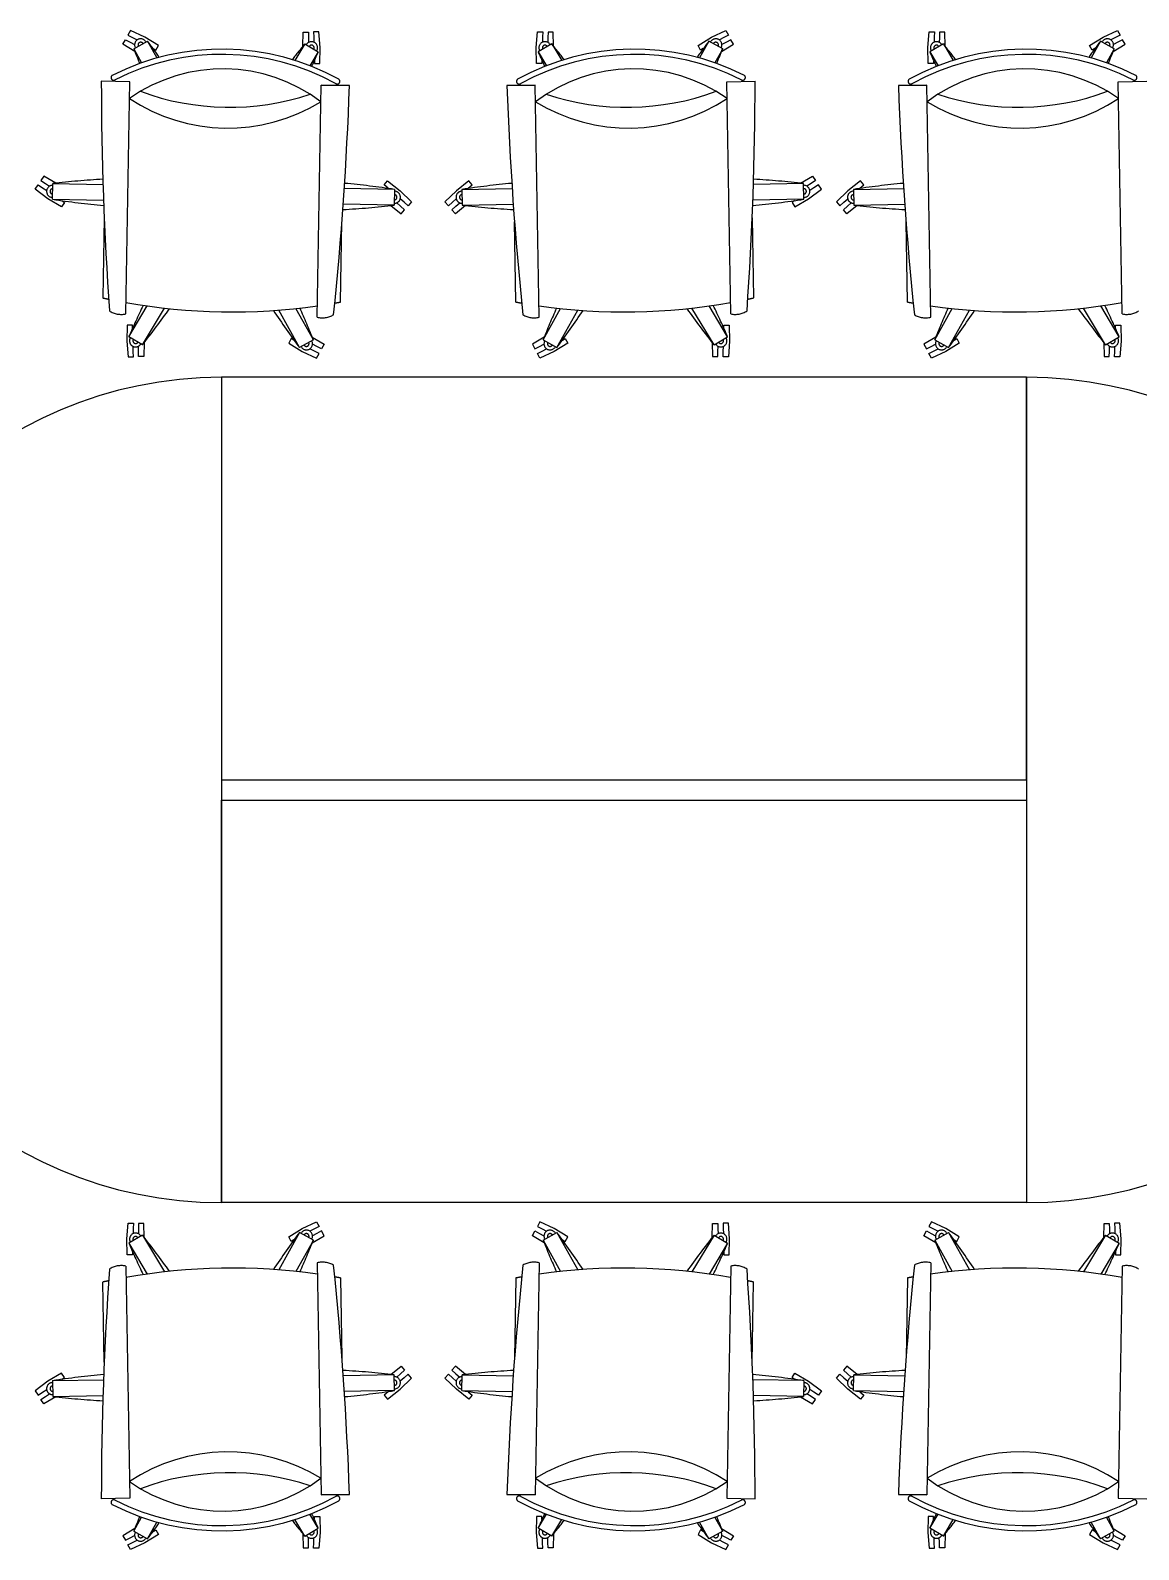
# Model space of a CAD drawing. Header units: metres. Extents: x 1905 to 1922.2, y 1773.7 to 1790.9.
# Drawn here: x 1914.313 to 1916.516, y 1775.184 to 1778.203 of the extents above; entities that cross this region are included whole.
import ezdxf

# ---------------------------------------------------------------- set-up
doc = ezdxf.new("R2010")
doc.units = ezdxf.units.M
doc.linetypes.add('ACAD_ISO10W100', pattern=[18.5, 12, -3, 0.5, -3])
doc.linetypes.add('DASHED', pattern=[70, 50, -20])
doc.layers.add('MEBEL', color=7, linetype='DASHED')

msp = doc.modelspace()

# ---------------------------------------------------------------- linework, layer by layer
at = {"layer": 'MEBEL', "color": 7, "linetype": 'ACAD_ISO10W100'}
for p, q in [((1914.4974, 1778.1751), (1914.5023, 1778.1843)), ((1914.5023, 1778.1843), (1914.5116, 1778.1793)), ((1914.5123, 1778.2028), (1914.5073, 1778.1936)), ((1914.5073, 1778.1936), (1914.5166, 1778.1886)), ((1914.5116, 1778.1793), (1914.5205, 1778.1745)), ((1914.5408, 1778.1892), (1914.5123, 1778.2028)), ((1914.5166, 1778.1886), (1914.5255, 1778.1838)), ((1914.5188, 1778.1663), (1914.5463, 1778.1816)), ((1914.5678, 1778.1729), (1914.5408, 1778.1892)), ((1914.5463, 1778.1816), (1914.565, 1778.148)), ((1914.8549, 1778.1716), (1914.8555, 1778.1992)), ((1914.8555, 1778.1992), (1914.866, 1778.1995)), ((1914.866, 1778.1995), (1914.8663, 1778.189)), ((1914.8663, 1778.189), (1914.8665, 1778.1789)), ((1914.8869, 1778.2001), (1914.8764, 1778.1998)), ((1914.8764, 1778.1998), (1914.8767, 1778.1893)), ((1914.8767, 1778.1893), (1914.877, 1778.1792)), ((1914.8894, 1778.1687), (1914.8869, 1778.2001)), ((1915.3189, 1778.1687), (1915.3213, 1778.2001)), ((1915.3213, 1778.2001), (1915.3318, 1778.1998)), ((1915.3315, 1778.1893), (1915.3313, 1778.1792)), ((1915.3318, 1778.1998), (1915.3315, 1778.1893)), ((1915.342, 1778.189), (1915.3417, 1778.1789)), ((1915.3423, 1778.1995), (1915.342, 1778.189)), ((1915.3528, 1778.1992), (1915.3423, 1778.1995)), ((1915.3534, 1778.1716), (1915.3528, 1778.1992)), ((1915.6405, 1778.1729), (1915.6675, 1778.1892)), ((1915.662, 1778.1816), (1915.6433, 1778.148)), ((1915.6895, 1778.1663), (1915.662, 1778.1816)), ((1915.6675, 1778.1892), (1915.696, 1778.2028)), ((1915.6917, 1778.1886), (1915.6828, 1778.1838)), ((1915.6967, 1778.1793), (1915.6878, 1778.1745)), ((1915.701, 1778.1936), (1915.6917, 1778.1886)), ((1915.696, 1778.2028), (1915.701, 1778.1936)), ((1915.7059, 1778.1843), (1915.6967, 1778.1793)), ((1915.7109, 1778.1751), (1915.7059, 1778.1843)), ((1916.0971, 1778.1687), (1916.0996, 1778.2001)), ((1916.0996, 1778.2001), (1916.1101, 1778.1998)), ((1916.1098, 1778.1893), (1916.1095, 1778.1792)), ((1916.1101, 1778.1998), (1916.1098, 1778.1893)), ((1916.1203, 1778.189), (1916.12, 1778.1789)), ((1916.1206, 1778.1995), (1916.1203, 1778.189)), ((1916.1311, 1778.1992), (1916.1206, 1778.1995)), ((1916.1317, 1778.1716), (1916.1311, 1778.1992)), ((1916.4188, 1778.1729), (1916.4458, 1778.1892)), ((1916.4402, 1778.1816), (1916.4216, 1778.148)), ((1916.4678, 1778.1663), (1916.4402, 1778.1816)), ((1916.4458, 1778.1892), (1916.4742, 1778.2028)), ((1916.47, 1778.1886), (1916.4611, 1778.1838)), ((1916.475, 1778.1793), (1916.466, 1778.1745)), ((1916.4792, 1778.1936), (1916.47, 1778.1886)), ((1916.4742, 1778.2028), (1916.4792, 1778.1936)), ((1916.4842, 1778.1843), (1916.475, 1778.1793)), ((1916.4892, 1778.1751), (1916.4842, 1778.1843)), ((1914.521, 1778.1608), (1914.4974, 1778.1751)), ((1914.5188, 1778.1663), (1914.5343, 1778.1383)), ((1914.5573, 1778.1666), (1914.5628, 1778.1636)), ((1914.5628, 1778.1636), (1914.5678, 1778.1729)), ((1914.8586, 1778.1763), (1914.8388, 1778.1433)), ((1914.8586, 1778.1763), (1914.8856, 1778.1601)), ((1914.8856, 1778.1601), (1914.8691, 1778.1326)), ((1914.8887, 1778.1371), (1914.8894, 1778.1687)), ((1915.3195, 1778.1371), (1915.3189, 1778.1687)), ((1915.3497, 1778.1763), (1915.3227, 1778.1601)), ((1915.3227, 1778.1601), (1915.3392, 1778.1326)), ((1915.3497, 1778.1763), (1915.3695, 1778.1433)), ((1915.6455, 1778.1636), (1915.6405, 1778.1729)), ((1915.6509, 1778.1666), (1915.6455, 1778.1636)), ((1915.6895, 1778.1663), (1915.674, 1778.1383)), ((1915.6873, 1778.1608), (1915.7109, 1778.1751)), ((1916.0978, 1778.1371), (1916.0971, 1778.1687)), ((1916.128, 1778.1763), (1916.1009, 1778.1601)), ((1916.1009, 1778.1601), (1916.1174, 1778.1326)), ((1916.128, 1778.1763), (1916.1478, 1778.1433)), ((1916.4238, 1778.1636), (1916.4188, 1778.1729)), ((1916.4292, 1778.1666), (1916.4238, 1778.1636)), ((1916.4678, 1778.1663), (1916.4522, 1778.1383)), ((1916.4655, 1778.1608), (1916.4892, 1778.1751)), ((1914.8781, 1778.143), (1914.8782, 1778.1368)), ((1914.8782, 1778.1368), (1914.8887, 1778.1371)), ((1915.33, 1778.1368), (1915.3195, 1778.1371)), ((1915.3302, 1778.143), (1915.33, 1778.1368)), ((1916.1083, 1778.1368), (1916.0978, 1778.1371)), ((1916.1085, 1778.143), (1916.1083, 1778.1368)), ((1914.5108, 1778.1008), (1914.4544, 1778.1017)), ((1914.5029, 1777.6394), (1914.5108, 1778.1008)), ((1914.8834, 1777.6328), (1914.8913, 1778.0942)), ((1914.8913, 1778.0942), (1914.9478, 1778.0933)), ((1914.9478, 1778.0933), (1914.8913, 1778.0942)), ((1915.317, 1778.0942), (1915.2605, 1778.0933)), ((1915.2605, 1778.0933), (1915.317, 1778.0942)), ((1915.3249, 1777.6328), (1915.317, 1778.0942)), ((1915.6975, 1778.1008), (1915.7539, 1778.1017)), ((1915.7054, 1777.6394), (1915.6975, 1778.1008)), ((1916.0952, 1778.0942), (1916.0388, 1778.0933)), ((1916.0388, 1778.0933), (1916.0952, 1778.0942)), ((1916.1031, 1777.6328), (1916.0952, 1778.0942)), ((1916.4758, 1778.1008), (1916.5322, 1778.1017)), ((1916.4837, 1777.6394), (1916.4758, 1778.1008)), ((1914.3402, 1777.9134), (1914.3344, 1777.9047)), ((1914.364, 1777.8993), (1914.3402, 1777.9134)), ((1915.8443, 1777.8993), (1915.8681, 1777.9134)), ((1915.8681, 1777.9134), (1915.8739, 1777.9047)), ((1914.3228, 1777.8872), (1914.3286, 1777.8959)), ((1914.3482, 1777.8684), (1914.3228, 1777.8872)), ((1914.3286, 1777.8959), (1914.3373, 1777.8901)), ((1914.3344, 1777.9047), (1914.3432, 1777.8988)), ((1914.3373, 1777.8901), (1914.3458, 1777.8845)), ((1914.3432, 1777.8988), (1914.3516, 1777.8932)), ((1914.3575, 1777.8671), (1914.358, 1777.8986)), ((1914.358, 1777.8986), (1914.4578, 1777.8969)), ((1915.0371, 1777.8869), (1914.9373, 1777.8887)), ((1915.0165, 1777.8959), (1915.0234, 1777.9038)), ((1915.0244, 1777.889), (1915.0165, 1777.8959)), ((1915.0234, 1777.9038), (1915.0482, 1777.8842)), ((1915.0247, 1777.8887), (1915.0244, 1777.889)), ((1915.0371, 1777.8869), (1915.0366, 1777.8554)), ((1915.0482, 1777.8842), (1915.0709, 1777.8624)), ((1915.1601, 1777.8842), (1915.1374, 1777.8624)), ((1915.1849, 1777.9038), (1915.1601, 1777.8842)), ((1915.1712, 1777.8869), (1915.2709, 1777.8887)), ((1915.1712, 1777.8869), (1915.1717, 1777.8554)), ((1915.1836, 1777.8887), (1915.1838, 1777.889)), ((1915.1838, 1777.889), (1915.1918, 1777.8959)), ((1915.1918, 1777.8959), (1915.1849, 1777.9038)), ((1915.8503, 1777.8986), (1915.7505, 1777.8969)), ((1915.8508, 1777.8671), (1915.8503, 1777.8986)), ((1915.8651, 1777.8988), (1915.8567, 1777.8932)), ((1915.8601, 1777.8684), (1915.8855, 1777.8872)), ((1915.8709, 1777.8901), (1915.8625, 1777.8845)), ((1915.8739, 1777.9047), (1915.8651, 1777.8988)), ((1915.8797, 1777.8959), (1915.8709, 1777.8901)), ((1915.8855, 1777.8872), (1915.8797, 1777.8959)), ((1915.9383, 1777.8842), (1915.9156, 1777.8624)), ((1915.9631, 1777.9038), (1915.9383, 1777.8842)), ((1915.9495, 1777.8869), (1916.0492, 1777.8887)), ((1915.9495, 1777.8869), (1915.95, 1777.8554)), ((1915.9619, 1777.8887), (1915.9621, 1777.889)), ((1915.9621, 1777.889), (1915.97, 1777.8959)), ((1915.97, 1777.8959), (1915.9631, 1777.9038)), ((1914.3753, 1777.8523), (1914.3482, 1777.8684)), ((1914.3575, 1777.8671), (1914.4588, 1777.8654)), ((1914.3811, 1777.861), (1914.3753, 1777.8523)), ((1914.3759, 1777.8645), (1914.3811, 1777.861)), ((1915.0366, 1777.8554), (1914.9352, 1777.8572)), ((1915.0298, 1777.8547), (1915.0502, 1777.8386)), ((1915.0492, 1777.8534), (1915.0416, 1777.8601)), ((1915.0561, 1777.8613), (1915.0485, 1777.868)), ((1915.0571, 1777.8465), (1915.0492, 1777.8534)), ((1915.064, 1777.8544), (1915.0561, 1777.8613)), ((1915.0709, 1777.8624), (1915.064, 1777.8544)), ((1915.1374, 1777.8624), (1915.1443, 1777.8544)), ((1915.1443, 1777.8544), (1915.1522, 1777.8613)), ((1915.1512, 1777.8465), (1915.1591, 1777.8534)), ((1915.1522, 1777.8613), (1915.1598, 1777.868)), ((1915.1785, 1777.8547), (1915.1581, 1777.8386)), ((1915.1591, 1777.8534), (1915.1667, 1777.8601)), ((1915.1717, 1777.8554), (1915.2731, 1777.8572)), ((1915.8508, 1777.8671), (1915.7495, 1777.8654)), ((1915.8324, 1777.8645), (1915.8272, 1777.861)), ((1915.8272, 1777.861), (1915.833, 1777.8523)), ((1915.833, 1777.8523), (1915.8601, 1777.8684)), ((1915.9156, 1777.8624), (1915.9225, 1777.8544)), ((1915.9225, 1777.8544), (1915.9305, 1777.8613)), ((1915.9294, 1777.8465), (1915.9374, 1777.8534)), ((1915.9305, 1777.8613), (1915.9381, 1777.868)), ((1915.9567, 1777.8547), (1915.9363, 1777.8386)), ((1915.9374, 1777.8534), (1915.945, 1777.8601)), ((1915.95, 1777.8554), (1916.0514, 1777.8572)), ((1914.4602, 1777.8304), (1914.4575, 1777.6711)), ((1914.9299, 1777.663), (1914.9326, 1777.8223)), ((1915.0502, 1777.8386), (1915.0571, 1777.8465)), ((1915.1581, 1777.8386), (1915.1512, 1777.8465)), ((1915.2784, 1777.663), (1915.2757, 1777.8223)), ((1915.7481, 1777.8304), (1915.7508, 1777.6711)), ((1915.9363, 1777.8386), (1915.9294, 1777.8465)), ((1916.0567, 1777.663), (1916.0539, 1777.8223)), ((1914.509, 1777.594), (1914.5457, 1777.6552)), ((1914.536, 1777.5778), (1914.5799, 1777.6509)), ((1914.8482, 1777.5724), (1914.8069, 1777.647)), ((1914.8758, 1777.5877), (1914.8411, 1777.6501)), ((1915.3325, 1777.5877), (1915.3671, 1777.6501)), ((1915.3601, 1777.5724), (1915.4014, 1777.647)), ((1915.6723, 1777.5778), (1915.6284, 1777.6509)), ((1915.6993, 1777.594), (1915.6626, 1777.6552)), ((1916.1108, 1777.5877), (1916.1454, 1777.6501)), ((1916.1383, 1777.5724), (1916.1797, 1777.647)), ((1916.4506, 1777.5778), (1916.4067, 1777.6509)), ((1916.4776, 1777.594), (1916.4408, 1777.6552)), ((1914.5058, 1777.6169), (1914.5052, 1777.5854)), ((1914.5163, 1777.6172), (1914.5058, 1777.6169)), ((1914.5165, 1777.6111), (1914.5163, 1777.6172)), ((1915.6918, 1777.6111), (1915.692, 1777.6172)), ((1915.692, 1777.6172), (1915.7025, 1777.6169)), ((1915.7025, 1777.6169), (1915.7031, 1777.5854)), ((1916.4701, 1777.6111), (1916.4702, 1777.6172)), ((1916.4702, 1777.6172), (1916.4807, 1777.6169)), ((1916.4807, 1777.6169), (1916.4814, 1777.5854)), ((1914.5052, 1777.5854), (1914.5076, 1777.554)), ((1914.536, 1777.5778), (1914.509, 1777.594)), ((1914.5283, 1777.565), (1914.528, 1777.5752)), ((1914.5397, 1777.5825), (1914.5391, 1777.5549)), ((1914.8318, 1777.5904), (1914.8268, 1777.5812)), ((1914.8268, 1777.5812), (1914.8538, 1777.5648)), ((1914.8372, 1777.5875), (1914.8318, 1777.5904)), ((1914.8758, 1777.5877), (1914.8482, 1777.5724)), ((1914.8736, 1777.5933), (1914.8972, 1777.579)), ((1914.883, 1777.5747), (1914.8741, 1777.5795)), ((1914.8972, 1777.579), (1914.8922, 1777.5697)), ((1915.3347, 1777.5933), (1915.3111, 1777.579)), ((1915.3111, 1777.579), (1915.3161, 1777.5697)), ((1915.3253, 1777.5747), (1915.3342, 1777.5795)), ((1915.3325, 1777.5877), (1915.3601, 1777.5724)), ((1915.3815, 1777.5812), (1915.3545, 1777.5648)), ((1915.3711, 1777.5875), (1915.3765, 1777.5904)), ((1915.3765, 1777.5904), (1915.3815, 1777.5812)), ((1915.6686, 1777.5825), (1915.6692, 1777.5549)), ((1915.6723, 1777.5778), (1915.6993, 1777.594)), ((1915.68, 1777.565), (1915.6803, 1777.5752)), ((1915.7031, 1777.5854), (1915.7007, 1777.554)), ((1916.113, 1777.5933), (1916.0893, 1777.579)), ((1916.0893, 1777.579), (1916.0943, 1777.5697)), ((1916.1036, 1777.5747), (1916.1125, 1777.5795)), ((1916.1108, 1777.5877), (1916.1383, 1777.5724)), ((1916.1597, 1777.5812), (1916.1328, 1777.5648)), ((1916.1493, 1777.5875), (1916.1548, 1777.5904)), ((1916.1548, 1777.5904), (1916.1597, 1777.5812)), ((1916.4469, 1777.5825), (1916.4474, 1777.5549)), ((1916.4506, 1777.5778), (1916.4776, 1777.594)), ((1916.4582, 1777.565), (1916.4585, 1777.5752)), ((1916.4814, 1777.5854), (1916.4789, 1777.554)), ((1914.5076, 1777.554), (1914.5181, 1777.5543)), ((1914.5178, 1777.5647), (1914.5175, 1777.5749)), ((1914.5181, 1777.5543), (1914.5178, 1777.5647)), ((1914.5286, 1777.5546), (1914.5283, 1777.565)), ((1914.5391, 1777.5549), (1914.5286, 1777.5546)), ((1914.8538, 1777.5648), (1914.8822, 1777.5512)), ((1914.878, 1777.5655), (1914.8691, 1777.5703)), ((1914.8872, 1777.5605), (1914.878, 1777.5655)), ((1914.8822, 1777.5512), (1914.8872, 1777.5605)), ((1914.8922, 1777.5697), (1914.883, 1777.5747)), ((1915.3161, 1777.5697), (1915.3253, 1777.5747)), ((1915.3211, 1777.5605), (1915.3303, 1777.5655)), ((1915.326, 1777.5512), (1915.3211, 1777.5605)), ((1915.3545, 1777.5648), (1915.326, 1777.5512)), ((1915.3303, 1777.5655), (1915.3392, 1777.5703)), ((1915.6692, 1777.5549), (1915.6797, 1777.5546)), ((1915.6797, 1777.5546), (1915.68, 1777.565)), ((1915.6902, 1777.5543), (1915.6905, 1777.5647)), ((1915.7007, 1777.554), (1915.6902, 1777.5543)), ((1915.6905, 1777.5647), (1915.6908, 1777.5749)), ((1916.0943, 1777.5697), (1916.1036, 1777.5747)), ((1916.0993, 1777.5605), (1916.1086, 1777.5655)), ((1916.1043, 1777.5512), (1916.0993, 1777.5605)), ((1916.1328, 1777.5648), (1916.1043, 1777.5512)), ((1916.1086, 1777.5655), (1916.1175, 1777.5703)), ((1916.4474, 1777.5549), (1916.4579, 1777.5546)), ((1916.4579, 1777.5546), (1916.4582, 1777.565)), ((1916.4684, 1777.5543), (1916.4687, 1777.5647)), ((1916.4789, 1777.554), (1916.4684, 1777.5543)), ((1916.4687, 1777.5647), (1916.469, 1777.5749)), ((1914.5052, 1775.8014), (1914.5076, 1775.8328)), ((1914.5076, 1775.8328), (1914.5181, 1775.8325)), ((1914.5181, 1775.8325), (1914.5178, 1775.822)), ((1914.5286, 1775.8322), (1914.5283, 1775.8217)), ((1914.5391, 1775.8319), (1914.5286, 1775.8322)), ((1914.5397, 1775.8043), (1914.5391, 1775.8319)), ((1914.8538, 1775.822), (1914.8822, 1775.8356)), ((1914.8872, 1775.8263), (1914.878, 1775.8213)), ((1914.8822, 1775.8356), (1914.8872, 1775.8263)), ((1915.326, 1775.8356), (1915.3211, 1775.8263)), ((1915.3211, 1775.8263), (1915.3303, 1775.8213)), ((1915.3545, 1775.822), (1915.326, 1775.8356)), ((1915.6686, 1775.8043), (1915.6692, 1775.8319)), ((1915.6692, 1775.8319), (1915.6797, 1775.8322)), ((1915.6797, 1775.8322), (1915.68, 1775.8217)), ((1915.7007, 1775.8328), (1915.6902, 1775.8325)), ((1915.6902, 1775.8325), (1915.6905, 1775.822)), ((1915.7031, 1775.8014), (1915.7007, 1775.8328)), ((1916.1043, 1775.8356), (1916.0993, 1775.8263)), ((1916.0993, 1775.8263), (1916.1086, 1775.8213)), ((1916.1328, 1775.822), (1916.1043, 1775.8356)), ((1916.4469, 1775.8043), (1916.4474, 1775.8319)), ((1916.4474, 1775.8319), (1916.4579, 1775.8322)), ((1916.4579, 1775.8322), (1916.4582, 1775.8217)), ((1916.4789, 1775.8328), (1916.4684, 1775.8325)), ((1916.4684, 1775.8325), (1916.4687, 1775.822)), ((1916.4814, 1775.8014), (1916.4789, 1775.8328)), ((1914.5058, 1775.7699), (1914.5052, 1775.8014)), ((1914.536, 1775.809), (1914.509, 1775.7928)), ((1914.5178, 1775.822), (1914.5175, 1775.8119)), ((1914.5283, 1775.8217), (1914.528, 1775.8116)), ((1914.536, 1775.809), (1914.5799, 1775.7359)), ((1914.8482, 1775.8144), (1914.8069, 1775.7398)), ((1914.8268, 1775.8056), (1914.8538, 1775.822)), ((1914.8318, 1775.7964), (1914.8268, 1775.8056)), ((1914.8372, 1775.7993), (1914.8318, 1775.7964)), ((1914.8758, 1775.7991), (1914.8411, 1775.7367)), ((1914.8758, 1775.7991), (1914.8482, 1775.8144)), ((1914.878, 1775.8213), (1914.8691, 1775.8165)), ((1914.8736, 1775.7935), (1914.8972, 1775.8078)), ((1914.883, 1775.8121), (1914.8741, 1775.8073)), ((1914.8922, 1775.8171), (1914.883, 1775.8121)), ((1914.8972, 1775.8078), (1914.8922, 1775.8171)), ((1915.3111, 1775.8078), (1915.3161, 1775.8171)), ((1915.3347, 1775.7935), (1915.3111, 1775.8078)), ((1915.3161, 1775.8171), (1915.3253, 1775.8121)), ((1915.3253, 1775.8121), (1915.3342, 1775.8073)), ((1915.3303, 1775.8213), (1915.3392, 1775.8165)), ((1915.3325, 1775.7991), (1915.3601, 1775.8144)), ((1915.3325, 1775.7991), (1915.3671, 1775.7367)), ((1915.3815, 1775.8056), (1915.3545, 1775.822)), ((1915.3601, 1775.8144), (1915.4014, 1775.7398)), ((1915.3711, 1775.7993), (1915.3765, 1775.7964)), ((1915.3765, 1775.7964), (1915.3815, 1775.8056)), ((1915.6723, 1775.809), (1915.6284, 1775.7359)), ((1915.6723, 1775.809), (1915.6993, 1775.7928)), ((1915.68, 1775.8217), (1915.6803, 1775.8116)), ((1915.6905, 1775.822), (1915.6908, 1775.8119)), ((1915.7025, 1775.7699), (1915.7031, 1775.8014)), ((1916.0893, 1775.8078), (1916.0943, 1775.8171)), ((1916.113, 1775.7935), (1916.0893, 1775.8078)), ((1916.0943, 1775.8171), (1916.1036, 1775.8121)), ((1916.1036, 1775.8121), (1916.1125, 1775.8073)), ((1916.1086, 1775.8213), (1916.1175, 1775.8165)), ((1916.1108, 1775.7991), (1916.1383, 1775.8144)), ((1916.1108, 1775.7991), (1916.1454, 1775.7367)), ((1916.1597, 1775.8056), (1916.1328, 1775.822)), ((1916.1383, 1775.8144), (1916.1797, 1775.7398)), ((1916.1493, 1775.7993), (1916.1548, 1775.7964)), ((1916.1548, 1775.7964), (1916.1597, 1775.8056)), ((1916.4506, 1775.809), (1916.4067, 1775.7359)), ((1916.4506, 1775.809), (1916.4776, 1775.7928)), ((1916.4582, 1775.8217), (1916.4585, 1775.8116)), ((1916.4687, 1775.822), (1916.469, 1775.8119)), ((1916.4807, 1775.7699), (1916.4814, 1775.8014)), ((1914.5163, 1775.7696), (1914.5058, 1775.7699)), ((1914.509, 1775.7928), (1914.5457, 1775.7316)), ((1914.5165, 1775.7757), (1914.5163, 1775.7696)), ((1915.6993, 1775.7928), (1915.6626, 1775.7316)), ((1915.6918, 1775.7757), (1915.692, 1775.7696)), ((1915.692, 1775.7696), (1915.7025, 1775.7699)), ((1916.4776, 1775.7928), (1916.4408, 1775.7316)), ((1916.4701, 1775.7757), (1916.4702, 1775.7696)), ((1916.4702, 1775.7696), (1916.4807, 1775.7699)), ((1914.5029, 1775.7474), (1914.5108, 1775.286)), ((1914.8834, 1775.754), (1914.8913, 1775.2926)), ((1915.3249, 1775.754), (1915.317, 1775.2926)), ((1915.7054, 1775.7474), (1915.6975, 1775.286)), ((1916.1031, 1775.754), (1916.0952, 1775.2926)), ((1916.4837, 1775.7474), (1916.4758, 1775.286)), ((1914.4602, 1775.5564), (1914.4575, 1775.7157)), ((1914.9299, 1775.7238), (1914.9326, 1775.5645)), ((1915.2784, 1775.7238), (1915.2757, 1775.5645)), ((1915.7481, 1775.5564), (1915.7508, 1775.7157)), ((1916.0567, 1775.7238), (1916.0539, 1775.5645)), ((1914.3753, 1775.5345), (1914.3482, 1775.5184)), ((1914.3811, 1775.5258), (1914.3753, 1775.5345)), ((1914.3759, 1775.5223), (1914.3811, 1775.5258)), ((1915.0366, 1775.5313), (1914.9352, 1775.5296)), ((1915.0298, 1775.5321), (1915.0502, 1775.5482)), ((1915.0371, 1775.4999), (1915.0366, 1775.5313)), ((1915.0492, 1775.5334), (1915.0416, 1775.5267)), ((1915.0482, 1775.5025), (1915.0709, 1775.5244)), ((1915.0561, 1775.5254), (1915.0485, 1775.5188)), ((1915.0571, 1775.5403), (1915.0492, 1775.5334)), ((1915.0502, 1775.5482), (1915.0571, 1775.5403)), ((1915.064, 1775.5323), (1915.0561, 1775.5254)), ((1915.0709, 1775.5244), (1915.064, 1775.5323)), ((1915.1374, 1775.5244), (1915.1443, 1775.5323)), ((1915.1601, 1775.5025), (1915.1374, 1775.5244)), ((1915.1443, 1775.5323), (1915.1522, 1775.5254)), ((1915.1581, 1775.5482), (1915.1512, 1775.5403)), ((1915.1512, 1775.5403), (1915.1591, 1775.5334)), ((1915.1522, 1775.5254), (1915.1598, 1775.5188)), ((1915.1785, 1775.5321), (1915.1581, 1775.5482)), ((1915.1591, 1775.5334), (1915.1667, 1775.5267)), ((1915.1712, 1775.4999), (1915.1717, 1775.5313)), ((1915.1717, 1775.5313), (1915.2731, 1775.5296)), ((1915.8272, 1775.5258), (1915.833, 1775.5345)), ((1915.8324, 1775.5223), (1915.8272, 1775.5258)), ((1915.833, 1775.5345), (1915.8601, 1775.5184)), ((1915.9156, 1775.5244), (1915.9225, 1775.5323)), ((1915.9383, 1775.5025), (1915.9156, 1775.5244)), ((1915.9225, 1775.5323), (1915.9305, 1775.5254)), ((1915.9363, 1775.5482), (1915.9294, 1775.5403)), ((1915.9294, 1775.5403), (1915.9374, 1775.5334)), ((1915.9305, 1775.5254), (1915.9381, 1775.5188)), ((1915.9567, 1775.5321), (1915.9363, 1775.5482)), ((1915.9374, 1775.5334), (1915.945, 1775.5267)), ((1915.9495, 1775.4999), (1915.95, 1775.5313)), ((1915.95, 1775.5313), (1916.0514, 1775.5296)), ((1914.3482, 1775.5184), (1914.3228, 1775.4996)), ((1914.3228, 1775.4996), (1914.3286, 1775.4909)), ((1914.3286, 1775.4909), (1914.3373, 1775.4967)), ((1914.3373, 1775.4967), (1914.3458, 1775.5023)), ((1914.3432, 1775.488), (1914.3516, 1775.4936)), ((1914.3575, 1775.5197), (1914.4588, 1775.5214)), ((1914.3575, 1775.5197), (1914.358, 1775.4882)), ((1915.0371, 1775.4999), (1914.9373, 1775.4981)), ((1915.0244, 1775.4978), (1915.0165, 1775.4909)), ((1915.0234, 1775.483), (1915.0482, 1775.5025)), ((1915.0247, 1775.4981), (1915.0244, 1775.4978)), ((1915.1849, 1775.483), (1915.1601, 1775.5025)), ((1915.1712, 1775.4999), (1915.2709, 1775.4981)), ((1915.1836, 1775.4981), (1915.1838, 1775.4978)), ((1915.1838, 1775.4978), (1915.1918, 1775.4909)), ((1915.8508, 1775.5197), (1915.7495, 1775.5214)), ((1915.8508, 1775.5197), (1915.8503, 1775.4882)), ((1915.8651, 1775.488), (1915.8567, 1775.4936)), ((1915.8601, 1775.5184), (1915.8855, 1775.4996)), ((1915.8709, 1775.4967), (1915.8625, 1775.5023)), ((1915.8797, 1775.4909), (1915.8709, 1775.4967)), ((1915.8855, 1775.4996), (1915.8797, 1775.4909)), ((1915.9631, 1775.483), (1915.9383, 1775.5025)), ((1915.9495, 1775.4999), (1916.0492, 1775.4981)), ((1915.9619, 1775.4981), (1915.9621, 1775.4978)), ((1915.9621, 1775.4978), (1915.97, 1775.4909)), ((1914.3344, 1775.4821), (1914.3432, 1775.488)), ((1914.3402, 1775.4734), (1914.3344, 1775.4821)), ((1914.364, 1775.4875), (1914.3402, 1775.4734)), ((1914.358, 1775.4882), (1914.4578, 1775.4899)), ((1915.0165, 1775.4909), (1915.0234, 1775.483)), ((1915.1918, 1775.4909), (1915.1849, 1775.483)), ((1915.8503, 1775.4882), (1915.7505, 1775.4899)), ((1915.8443, 1775.4875), (1915.8681, 1775.4734)), ((1915.8739, 1775.4821), (1915.8651, 1775.488)), ((1915.8681, 1775.4734), (1915.8739, 1775.4821)), ((1915.97, 1775.4909), (1915.9631, 1775.483)), ((1914.5108, 1775.286), (1914.4544, 1775.2851)), ((1914.8913, 1775.2926), (1914.9478, 1775.2935)), ((1914.9478, 1775.2935), (1914.8913, 1775.2926)), ((1915.317, 1775.2926), (1915.2605, 1775.2935)), ((1915.2605, 1775.2935), (1915.317, 1775.2926)), ((1915.6975, 1775.286), (1915.7539, 1775.2851)), ((1916.0952, 1775.2926), (1916.0388, 1775.2935)), ((1916.0388, 1775.2935), (1916.0952, 1775.2926)), ((1916.4758, 1775.286), (1916.5322, 1775.2851)), ((1914.8856, 1775.2267), (1914.8691, 1775.2542)), ((1915.3227, 1775.2267), (1915.3392, 1775.2542)), ((1916.1009, 1775.2267), (1916.1174, 1775.2542)), ((1914.521, 1775.226), (1914.4974, 1775.2117)), ((1914.5188, 1775.2204), (1914.5343, 1775.2484)), ((1914.5463, 1775.2052), (1914.565, 1775.2388)), ((1914.5573, 1775.2202), (1914.5628, 1775.2232)), ((1914.5628, 1775.2232), (1914.5678, 1775.2139)), ((1914.8586, 1775.2105), (1914.8388, 1775.2435)), ((1914.8586, 1775.2105), (1914.8856, 1775.2267)), ((1914.8781, 1775.2438), (1914.8782, 1775.25)), ((1914.8782, 1775.25), (1914.8887, 1775.2497)), ((1914.8887, 1775.2497), (1914.8894, 1775.2181)), ((1915.3195, 1775.2497), (1915.3189, 1775.2181)), ((1915.33, 1775.25), (1915.3195, 1775.2497)), ((1915.3497, 1775.2105), (1915.3227, 1775.2267)), ((1915.3302, 1775.2438), (1915.33, 1775.25)), ((1915.3497, 1775.2105), (1915.3695, 1775.2435)), ((1915.6455, 1775.2232), (1915.6405, 1775.2139)), ((1915.662, 1775.2052), (1915.6433, 1775.2388)), ((1915.6509, 1775.2202), (1915.6455, 1775.2232)), ((1915.6895, 1775.2204), (1915.674, 1775.2484)), ((1915.6873, 1775.226), (1915.7109, 1775.2117)), ((1916.0978, 1775.2497), (1916.0971, 1775.2181)), ((1916.1083, 1775.25), (1916.0978, 1775.2497)), ((1916.128, 1775.2105), (1916.1009, 1775.2267)), ((1916.1085, 1775.2438), (1916.1083, 1775.25)), ((1916.128, 1775.2105), (1916.1478, 1775.2435)), ((1916.4238, 1775.2232), (1916.4188, 1775.2139)), ((1916.4402, 1775.2052), (1916.4216, 1775.2388)), ((1916.4292, 1775.2202), (1916.4238, 1775.2232)), ((1916.4678, 1775.2204), (1916.4522, 1775.2484)), ((1916.4655, 1775.226), (1916.4892, 1775.2117)), ((1914.4974, 1775.2117), (1914.5023, 1775.2025)), ((1914.5023, 1775.2025), (1914.5116, 1775.2075)), ((1914.5073, 1775.1932), (1914.5166, 1775.1982)), ((1914.5123, 1775.184), (1914.5073, 1775.1932)), ((1914.5116, 1775.2075), (1914.5205, 1775.2123)), ((1914.5408, 1775.1976), (1914.5123, 1775.184)), ((1914.5166, 1775.1982), (1914.5255, 1775.203)), ((1914.5188, 1775.2204), (1914.5463, 1775.2052)), ((1914.5678, 1775.2139), (1914.5408, 1775.1976)), ((1914.8549, 1775.2152), (1914.8555, 1775.1876)), ((1914.866, 1775.1873), (1914.8663, 1775.1978)), ((1914.8663, 1775.1978), (1914.8665, 1775.2079)), ((1914.8764, 1775.187), (1914.8767, 1775.1975)), ((1914.8767, 1775.1975), (1914.877, 1775.2076)), ((1914.8894, 1775.2181), (1914.8869, 1775.1867)), ((1915.3189, 1775.2181), (1915.3213, 1775.1867)), ((1915.3315, 1775.1975), (1915.3313, 1775.2076)), ((1915.3318, 1775.187), (1915.3315, 1775.1975)), ((1915.342, 1775.1978), (1915.3417, 1775.2079)), ((1915.3423, 1775.1873), (1915.342, 1775.1978)), ((1915.3534, 1775.2152), (1915.3528, 1775.1876)), ((1915.6405, 1775.2139), (1915.6675, 1775.1976)), ((1915.6895, 1775.2204), (1915.662, 1775.2052)), ((1915.6675, 1775.1976), (1915.696, 1775.184)), ((1915.6917, 1775.1982), (1915.6828, 1775.203)), ((1915.6967, 1775.2075), (1915.6878, 1775.2123)), ((1915.701, 1775.1932), (1915.6917, 1775.1982)), ((1915.696, 1775.184), (1915.701, 1775.1932)), ((1915.7059, 1775.2025), (1915.6967, 1775.2075)), ((1915.7109, 1775.2117), (1915.7059, 1775.2025)), ((1916.0971, 1775.2181), (1916.0996, 1775.1867)), ((1916.1098, 1775.1975), (1916.1095, 1775.2076)), ((1916.1101, 1775.187), (1916.1098, 1775.1975)), ((1916.1203, 1775.1978), (1916.12, 1775.2079)), ((1916.1206, 1775.1873), (1916.1203, 1775.1978)), ((1916.1317, 1775.2152), (1916.1311, 1775.1876)), ((1916.4188, 1775.2139), (1916.4458, 1775.1976)), ((1916.4678, 1775.2204), (1916.4402, 1775.2052)), ((1916.4458, 1775.1976), (1916.4742, 1775.184)), ((1916.47, 1775.1982), (1916.4611, 1775.203)), ((1916.475, 1775.2075), (1916.466, 1775.2123)), ((1916.4792, 1775.1932), (1916.47, 1775.1982)), ((1916.4742, 1775.184), (1916.4792, 1775.1932)), ((1916.4842, 1775.2025), (1916.475, 1775.2075)), ((1916.4892, 1775.2117), (1916.4842, 1775.2025)), ((1914.8555, 1775.1876), (1914.866, 1775.1873)), ((1914.8869, 1775.1867), (1914.8764, 1775.187)), ((1915.3213, 1775.1867), (1915.3318, 1775.187)), ((1915.3528, 1775.1876), (1915.3423, 1775.1873)), ((1916.0996, 1775.1867), (1916.1101, 1775.187)), ((1916.1311, 1775.1876), (1916.1206, 1775.1873))]:
    msp.add_line(p, q, dxfattribs=at)
at = {"layer": 'MEBEL', "color": 7, "linetype": 'Continuous', "ltscale": 0.7}
for p, q in [((1914.6933, 1777.5134), (1914.6933, 1775.8734)), ((1916.2933, 1777.5134), (1914.6933, 1777.5134)), ((1914.6933, 1777.5134), (1914.6933, 1776.7134)), ((1916.2933, 1777.5134), (1916.2933, 1775.8734)), ((1916.2933, 1776.7134), (1916.2933, 1777.5134)), ((1914.6933, 1776.7134), (1916.2933, 1776.7134)), ((1914.6933, 1775.8734), (1914.6933, 1776.6734)), ((1914.6933, 1776.6734), (1916.2933, 1776.6734)), ((1916.2933, 1776.6734), (1916.2933, 1775.8734)), ((1916.2933, 1775.8734), (1914.6933, 1775.8734))]:
    msp.add_line(p, q, dxfattribs=at)
at = {"layer": 'MEBEL', "color": 7, "linetype": 'ACAD_ISO10W100'}
for centre, radius, start, end in [((1914.5326, 1778.174), 0.0121, 29.0168, 209.0168), ((1914.5326, 1778.174), 0.00525, 29.0168, 209.0168), ((1913.0339, 1777.0639), 1.8806, 35.2487, 36.4646), ((1914.8721, 1778.1682), 0.0121, 329.0168, 149.0168), ((1915.3362, 1778.1682), 0.0121, 30.9832, 210.9832), ((1917.1744, 1777.0639), 1.8806, 143.5354, 144.7513), ((1915.6757, 1778.174), 0.0121, 330.9832, 150.9832), ((1915.6757, 1778.174), 0.00525, 330.9832, 150.9832), ((1916.1145, 1778.1682), 0.0121, 30.9832, 210.9832), ((1917.9527, 1777.0639), 1.8806, 143.5354, 144.7513), ((1916.454, 1778.174), 0.0121, 330.9832, 150.9832), ((1916.454, 1778.174), 0.00525, 330.9832, 150.9832), ((1914.694, 1777.6842), 0.4814, 61.0855, 116.9482), ((1914.694, 1777.6842), 0.4709, 61.3096, 116.724), ((1916.2677, 1778.8577), 1.8806, 201.569, 202.5322), ((1916.3318, 1777.0073), 1.8806, 141.569, 142.785), ((1914.8721, 1778.1682), 0.00525, 329.0168, 149.0168), ((1913.1614, 1778.911), 1.8806, 335.5015, 336.4646), ((1915.5143, 1777.6842), 0.4814, 63.0518, 118.9145), ((1915.5143, 1777.6842), 0.4709, 63.276, 118.6904), ((1917.0469, 1778.911), 1.8806, 203.5354, 204.4985), ((1915.3362, 1778.1682), 0.00525, 30.9832, 210.9832), ((1913.8765, 1777.0073), 1.8806, 37.215, 38.431), ((1913.9405, 1778.8577), 1.8806, 337.4678, 338.431), ((1916.2926, 1777.6842), 0.4814, 63.0518, 118.9145), ((1916.2926, 1777.6842), 0.4709, 63.276, 118.6904), ((1917.8252, 1778.911), 1.8806, 203.5354, 204.4985), ((1916.1145, 1778.1682), 0.00525, 30.9832, 210.9832), ((1914.6547, 1777.0073), 1.8806, 37.215, 38.431), ((1914.7188, 1778.8577), 1.8806, 337.4678, 338.431), ((1914.696, 1777.8026), 0.3237, 53.008, 125.0256), ((1915.5123, 1777.8026), 0.3237, 54.9744, 126.992), ((1916.2905, 1777.8026), 0.3237, 54.9744, 126.992), ((1921.2447, 1778.1122), 6.7903, 180.0886, 183.94274), ((1914.4791, 1778.1091), 0.00533, 127.7059, 306.0897), ((1908.1618, 1778.3367), 6.7903, 354.09091, 357.94504), ((1914.9233, 1778.1015), 0.00533, 231.9439, 50.3277), ((1922.0465, 1778.3367), 6.7903, 182.05496, 185.90909), ((1915.2849, 1778.1015), 0.00533, 129.6723, 308.0561), ((1915.7292, 1778.1091), 0.00533, 233.9103, 52.2941), ((1908.9636, 1778.1122), 6.7903, 356.05726, 359.9114), ((1922.8247, 1778.3367), 6.7903, 182.05496, 185.90909), ((1916.0632, 1778.1015), 0.00533, 129.6723, 308.0561), ((1916.5075, 1778.1091), 0.00533, 233.9103, 52.2941), ((1914.7056, 1778.3617), 0.353, 236.399, 301.6346), ((1914.709, 1778.5588), 0.5088, 249.6557, 288.3779), ((1915.5027, 1778.3617), 0.353, 238.3654, 303.601), ((1915.4993, 1778.5588), 0.5088, 251.6221, 290.3443), ((1916.281, 1778.3617), 0.353, 238.3654, 303.601), ((1916.2776, 1778.5588), 0.5088, 251.6221, 290.3443), ((1914.3577, 1777.8829), 0.0121, 89.0168, 269.0168), ((1914.3577, 1777.8829), 0.00525, 89.0168, 269.0168), ((1914.5698, 1776.0299), 1.8806, 93.4238, 96.4646), ((1914.7614, 1776.0266), 1.8806, 81.569, 84.6098), ((1915.0368, 1777.8712), 0.0121, 269.0168, 89.0168), ((1915.1715, 1777.8712), 0.0121, 90.9832, 270.9832), ((1915.4469, 1776.0266), 1.8806, 95.3902, 98.431), ((1915.6385, 1776.0299), 1.8806, 83.5354, 86.5762), ((1915.8505, 1777.8829), 0.0121, 270.9832, 90.9832), ((1915.8505, 1777.8829), 0.00525, 270.9832, 90.9832), ((1915.9497, 1777.8712), 0.0121, 90.9832, 270.9832), ((1916.2252, 1776.0266), 1.8806, 95.3902, 98.431), ((1914.6332, 1779.7274), 1.8806, 261.569, 264.6918), ((1914.8248, 1779.7241), 1.8806, 273.3419, 276.4646), ((1915.0368, 1777.8712), 0.00525, 269.0168, 89.0168), ((1915.1715, 1777.8712), 0.00525, 90.9832, 270.9832), ((1915.3835, 1779.7241), 1.8806, 263.5354, 266.6581), ((1915.5751, 1779.7274), 1.8806, 275.3082, 278.431), ((1915.9497, 1777.8712), 0.00525, 90.9832, 270.9832), ((1916.1617, 1779.7241), 1.8806, 263.5354, 266.6581), ((1914.7138, 1778.8413), 1.1979, 257.6428, 258.1995), ((1915.4945, 1778.8413), 1.1979, 281.8005, 282.3572), ((1914.4942, 1777.6834), 0.0449, 238.0124, 281.1786), ((1914.7138, 1778.8413), 1.1979, 259.8766, 278.1571), ((1916.2332, 1776.843), 1.8806, 154.3738, 156.4646), ((1913.0627, 1778.7467), 1.8806, 321.569, 324.3165), ((1916.3607, 1778.6901), 1.8806, 213.7172, 216.4646), ((1913.1268, 1776.8963), 1.8806, 21.569, 23.6599), ((1914.8936, 1777.6765), 0.0449, 256.8551, 300.0213), ((1914.7138, 1778.8413), 1.1979, 279.8341, 280.3909), ((1915.4945, 1778.8413), 1.1979, 259.6091, 260.1659), ((1915.3147, 1777.6765), 0.0449, 239.9787, 283.1449), ((1915.4945, 1778.8413), 1.1979, 261.8429, 280.1234), ((1917.0815, 1776.8963), 1.8806, 156.3401, 158.431), ((1913.8476, 1778.6901), 1.8806, 323.5354, 326.2828), ((1917.1455, 1778.7467), 1.8806, 215.6835, 218.431), ((1913.9751, 1776.843), 1.8806, 23.5354, 25.6262), ((1915.7141, 1777.6834), 0.0449, 258.8214, 301.9876), ((1916.2727, 1778.8413), 1.1979, 259.6091, 260.1659), ((1916.0929, 1777.6765), 0.0449, 239.9787, 283.1449), ((1916.2727, 1778.8413), 1.1979, 261.8429, 280.1234), ((1917.8597, 1776.8963), 1.8806, 156.3401, 158.431), ((1914.6259, 1778.6901), 1.8806, 323.5354, 326.2828), ((1917.9238, 1778.7467), 1.8806, 215.6835, 218.431), ((1914.7534, 1776.843), 1.8806, 23.5354, 25.6262), ((1916.4924, 1777.6834), 0.0449, 258.8214, 301.9876), ((1914.5225, 1777.5859), 0.0121, 149.0168, 329.0168), ((1914.5225, 1777.5859), 0.00525, 149.0168, 329.0168), ((1914.862, 1777.5801), 0.0121, 209.0168, 29.0168), ((1914.862, 1777.5801), 0.00525, 209.0168, 29.0168), ((1915.3463, 1777.5801), 0.0121, 150.9832, 330.9832), ((1915.3463, 1777.5801), 0.00525, 150.9832, 330.9832), ((1915.6858, 1777.5859), 0.0121, 210.9832, 30.9832), ((1915.6858, 1777.5859), 0.00525, 210.9832, 30.9832), ((1916.1245, 1777.5801), 0.0121, 150.9832, 330.9832), ((1916.1245, 1777.5801), 0.00525, 150.9832, 330.9832), ((1916.4641, 1777.5859), 0.0121, 210.9832, 30.9832), ((1916.4641, 1777.5859), 0.00525, 210.9832, 30.9832), ((1914.5225, 1775.8009), 0.0121, 30.9832, 210.9832), ((1914.5225, 1775.8009), 0.00525, 30.9832, 210.9832), ((1913.0627, 1774.6401), 1.8806, 35.6835, 38.431), ((1916.3607, 1774.6967), 1.8806, 143.5354, 146.2828), ((1913.1268, 1776.4905), 1.8806, 336.3401, 338.431), ((1914.862, 1775.8067), 0.0121, 330.9832, 150.9832), ((1914.862, 1775.8067), 0.00525, 330.9832, 150.9832), ((1917.0815, 1776.4905), 1.8806, 201.569, 203.6599), ((1915.3463, 1775.8067), 0.0121, 29.0168, 209.0168), ((1915.3463, 1775.8067), 0.00525, 29.0168, 209.0168), ((1913.8476, 1774.6967), 1.8806, 33.7172, 36.4646), ((1917.1455, 1774.6401), 1.8806, 141.569, 144.3165), ((1915.6858, 1775.8009), 0.0121, 329.0168, 149.0168), ((1915.6858, 1775.8009), 0.00525, 329.0168, 149.0168), ((1917.8597, 1776.4905), 1.8806, 201.569, 203.6599), ((1916.1245, 1775.8067), 0.0121, 29.0168, 209.0168), ((1916.1245, 1775.8067), 0.00525, 29.0168, 209.0168), ((1914.6259, 1774.6967), 1.8806, 33.7172, 36.4646), ((1917.9238, 1774.6401), 1.8806, 141.569, 144.3165), ((1916.4641, 1775.8009), 0.0121, 329.0168, 149.0168), ((1916.4641, 1775.8009), 0.00525, 329.0168, 149.0168), ((1916.2332, 1776.5438), 1.8806, 203.5354, 205.6262), ((1913.9751, 1776.5438), 1.8806, 334.3738, 336.4646), ((1914.7534, 1776.5438), 1.8806, 334.3738, 336.4646), ((1921.2447, 1775.2746), 6.7903, 176.05726, 179.9114), ((1914.4942, 1775.7034), 0.0449, 78.8214, 121.9876), ((1914.7138, 1774.5455), 1.1979, 81.8429, 100.1234), ((1914.8936, 1775.7103), 0.0449, 59.9787, 103.1449), ((1908.1618, 1775.0501), 6.7903, 2.05496, 5.90909), ((1922.0465, 1775.0501), 6.7903, 174.09091, 177.94504), ((1915.3147, 1775.7103), 0.0449, 76.8551, 120.0213), ((1915.4945, 1774.5455), 1.1979, 79.8766, 98.1571), ((1915.7141, 1775.7034), 0.0449, 58.0124, 101.1786), ((1908.9636, 1775.2746), 6.7903, 0.0886, 3.94274), ((1922.8247, 1775.0501), 6.7903, 174.09091, 177.94504), ((1916.0929, 1775.7103), 0.0449, 76.8551, 120.0213), ((1916.2727, 1774.5455), 1.1979, 79.8766, 98.1571), ((1916.4924, 1775.7034), 0.0449, 58.0124, 101.1786), ((1914.7138, 1774.5455), 1.1979, 101.8005, 102.3572), ((1914.7138, 1774.5455), 1.1979, 79.6091, 80.1659), ((1915.4945, 1774.5455), 1.1979, 99.8341, 100.3909), ((1915.4945, 1774.5455), 1.1979, 77.6428, 78.1995), ((1916.2727, 1774.5455), 1.1979, 99.8341, 100.3909), ((1914.6332, 1773.6594), 1.8806, 95.3082, 98.431), ((1914.8248, 1773.6627), 1.8806, 83.5354, 86.6581), ((1915.0368, 1775.5156), 0.0121, 270.9832, 90.9832), ((1915.1715, 1775.5156), 0.0121, 89.0168, 269.0168), ((1915.3835, 1773.6627), 1.8806, 93.3419, 96.4646), ((1915.5751, 1773.6594), 1.8806, 81.569, 84.6918), ((1915.9497, 1775.5156), 0.0121, 89.0168, 269.0168), ((1916.1617, 1773.6627), 1.8806, 93.3419, 96.4646), ((1914.3577, 1775.5039), 0.0121, 90.9832, 270.9832), ((1914.3577, 1775.5039), 0.00525, 90.9832, 270.9832), ((1914.7614, 1777.3602), 1.8806, 275.3902, 278.431), ((1915.0368, 1775.5156), 0.00525, 270.9832, 90.9832), ((1915.1715, 1775.5156), 0.00525, 89.0168, 269.0168), ((1915.4469, 1777.3602), 1.8806, 261.569, 264.6098), ((1915.8505, 1775.5039), 0.0121, 269.0168, 89.0168), ((1915.8505, 1775.5039), 0.00525, 269.0168, 89.0168), ((1915.9497, 1775.5156), 0.00525, 89.0168, 269.0168), ((1916.2252, 1777.3602), 1.8806, 261.569, 264.6098), ((1914.5698, 1777.3569), 1.8806, 263.5354, 266.5762), ((1915.6385, 1777.3569), 1.8806, 273.4238, 276.4646), ((1914.7056, 1775.0251), 0.353, 58.3654, 123.601), ((1915.5027, 1775.0251), 0.353, 56.399, 121.6346), ((1916.281, 1775.0251), 0.353, 56.399, 121.6346), ((1914.696, 1775.5842), 0.3237, 234.9744, 306.992), ((1914.709, 1774.828), 0.5088, 71.6221, 110.3443), ((1915.5123, 1775.5842), 0.3237, 233.008, 305.0256), ((1915.4993, 1774.828), 0.5088, 69.6557, 108.3779), ((1916.2905, 1775.5842), 0.3237, 233.008, 305.0256), ((1916.2776, 1774.828), 0.5088, 69.6557, 108.3779), ((1914.4791, 1775.2777), 0.00533, 53.9103, 232.2941), ((1914.694, 1775.7026), 0.4814, 243.0518, 298.9145), ((1914.694, 1775.7026), 0.4709, 243.276, 298.6904), ((1914.9233, 1775.2853), 0.00533, 309.6723, 128.0561), ((1915.2849, 1775.2853), 0.00533, 51.9439, 230.3277), ((1915.5143, 1775.7026), 0.4814, 241.0855, 296.9482), ((1915.5143, 1775.7026), 0.4709, 241.3096, 296.724), ((1915.7292, 1775.2777), 0.00533, 307.7059, 126.0897), ((1916.0632, 1775.2853), 0.00533, 51.9439, 230.3277), ((1916.2926, 1775.7026), 0.4814, 241.0855, 296.9482), ((1916.2926, 1775.7026), 0.4709, 241.3096, 296.724), ((1916.5075, 1775.2777), 0.00533, 307.7059, 126.0897), ((1913.1614, 1774.4758), 1.8806, 23.5354, 24.4985), ((1917.0469, 1774.4758), 1.8806, 155.5015, 156.4646), ((1917.8252, 1774.4758), 1.8806, 155.5015, 156.4646), ((1916.2677, 1774.5291), 1.8806, 157.4678, 158.431), ((1913.0339, 1776.3229), 1.8806, 323.5354, 324.7513), ((1916.3318, 1776.3795), 1.8806, 217.215, 218.431), ((1914.8721, 1775.2186), 0.0121, 210.9832, 30.9832), ((1914.8721, 1775.2186), 0.00525, 210.9832, 30.9832), ((1915.3362, 1775.2186), 0.0121, 149.0168, 329.0168), ((1915.3362, 1775.2186), 0.00525, 149.0168, 329.0168), ((1913.8765, 1776.3795), 1.8806, 321.569, 322.785), ((1917.1744, 1776.3229), 1.8806, 215.2487, 216.4646), ((1913.9405, 1774.5291), 1.8806, 21.569, 22.5322), ((1916.1145, 1775.2186), 0.0121, 149.0168, 329.0168), ((1916.1145, 1775.2186), 0.00525, 149.0168, 329.0168), ((1914.6547, 1776.3795), 1.8806, 321.569, 322.785), ((1917.9527, 1776.3229), 1.8806, 215.2487, 216.4646), ((1914.7188, 1774.5291), 1.8806, 21.569, 22.5322), ((1914.5326, 1775.2128), 0.0121, 150.9832, 330.9832), ((1914.5326, 1775.2128), 0.00525, 150.9832, 330.9832), ((1915.6757, 1775.2128), 0.0121, 209.0168, 29.0168), ((1915.6757, 1775.2128), 0.00525, 209.0168, 29.0168), ((1916.454, 1775.2128), 0.0121, 209.0168, 29.0168), ((1916.454, 1775.2128), 0.00525, 209.0168, 29.0168)]:
    msp.add_arc(centre, radius, start, end, dxfattribs=at)
at = {"layer": 'MEBEL', "color": 7, "linetype": 'Continuous', "ltscale": 0.7}
for centre, start, end in [((1914.6933, 1776.6934), 90, 270), ((1916.2933, 1776.6934), 270, 90)]:
    msp.add_arc(centre, 0.82, start, end, dxfattribs=at)

doc.saveas('drawing.dxf')
